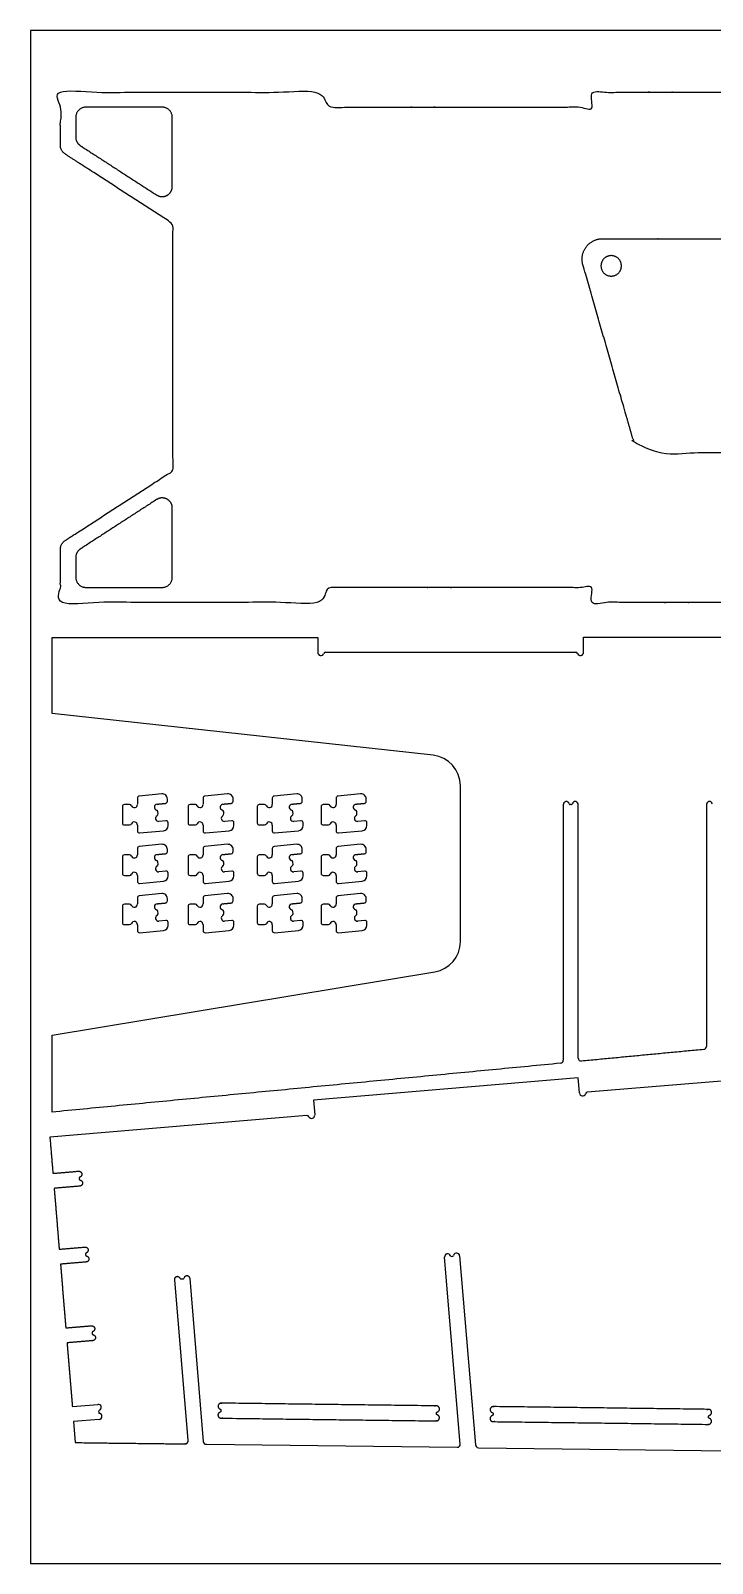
# Model space of a CAD drawing. Header units: millimetres. Extents: x 0 to 250, y 0 to 150.
# Drawn here: x 0 to 66.7, y 0 to 150 of the extents above; entities that cross this region are included whole.
import ezdxf

# ---------------------------------------------------------------- set-up
doc = ezdxf.new("R2010")
doc.units = ezdxf.units.MM
doc.header["$MEASUREMENT"] = 0
doc.layers.add('3D', color=7, linetype='Continuous', true_color=0xffffff)
doc.layers.add('Boards', color=70, linetype='Continuous', true_color=0x7fff00)

msp = doc.modelspace()

# ---------------------------------------------------------------- linework, layer by layer
at = {"layer": '3D'}
for p, q in [((2.09, 83.18), (2.09, 90.6)), ((2.09, 90.6), (28.09, 90.6)), ((28.09, 90.6), (28.09, 89.16)), ((54.09, 89.16), (54.09, 90.63)), ((54.09, 90.63), (80.09, 90.63)), ((28.86, 89.16), (53.33, 89.16)), ((39.37, 79.08), (2.09, 83.18)), ((12.83, 75.3), (10.62, 75.09)), ((19.27, 75.3), (17.05, 75.09)), ((26.03, 75.3), (23.82, 75.09)), ((32.28, 75.3), (30.07, 75.09)), ((42.04, 60.84), (42.04, 76.1)), ((8.97, 74.06), (8.97, 72.46)), ((9.68, 74.26), (9.17, 74.26)), ((12.38, 74.3), (12.38, 74.3)), ((12.47, 73.37), (12.45, 73.55)), ((13.38, 74.58), (13.38, 74.8)), ((15.4, 74.06), (15.4, 72.46)), ((16.12, 74.26), (15.6, 74.26)), ((18.81, 74.3), (18.81, 74.3)), ((18.9, 73.37), (18.89, 73.55)), ((19.81, 74.58), (19.81, 74.8)), ((22.17, 74.06), (22.17, 72.46)), ((22.88, 74.26), (22.37, 74.26)), ((25.58, 74.3), (25.58, 74.3)), ((25.67, 73.37), (25.65, 73.55)), ((26.58, 74.58), (26.58, 74.8)), ((28.42, 74.06), (28.42, 72.46)), ((29.13, 74.26), (28.62, 74.26)), ((31.83, 74.3), (31.83, 74.3)), ((31.92, 73.37), (31.9, 73.55)), ((32.83, 74.58), (32.83, 74.8)), ((52.11, 74.23), (52.11, 49.24)), ((52.9, 74.26), (52.79, 74.26)), ((53.58, 49.45), (53.58, 74.23)), ((66.11, 74.23), (66.11, 50.58)), ((9.17, 72.26), (9.68, 72.26)), ((10.44, 72.24), (10.44, 71.68)), ((13.23, 72.68), (12.54, 72.61)), ((13.45, 72.2), (13.45, 72.48)), ((15.6, 72.26), (16.12, 72.26)), ((16.87, 72.24), (16.87, 71.68)), ((19.67, 72.68), (18.98, 72.61)), ((19.89, 72.2), (19.89, 72.48)), ((22.37, 72.26), (22.88, 72.26)), ((23.64, 72.24), (23.64, 71.68)), ((26.43, 72.68), (25.74, 72.61)), ((26.65, 72.2), (26.65, 72.48)), ((28.62, 72.26), (29.13, 72.26)), ((29.89, 72.24), (29.89, 71.68)), ((32.69, 72.68), (31.99, 72.61)), ((32.9, 72.2), (32.9, 72.48)), ((10.66, 71.48), (13, 71.7)), ((17.09, 71.48), (19.43, 71.7)), ((23.85, 71.48), (26.2, 71.7)), ((30.11, 71.48), (32.45, 71.7)), ((8.97, 69.13), (8.97, 67.53)), ((9.68, 69.33), (9.17, 69.33)), ((12.83, 70.37), (10.62, 70.16)), ((12.38, 69.37), (12.38, 69.37)), ((13.38, 69.65), (13.38, 69.87)), ((15.4, 69.13), (15.4, 67.53)), ((16.12, 69.33), (15.6, 69.33)), ((19.27, 70.37), (17.05, 70.16)), ((18.81, 69.37), (18.81, 69.37)), ((19.81, 69.65), (19.81, 69.87)), ((22.17, 69.13), (22.17, 67.53)), ((22.88, 69.33), (22.37, 69.33)), ((26.03, 70.37), (23.82, 70.16)), ((25.58, 69.37), (25.58, 69.37)), ((26.58, 69.65), (26.58, 69.87)), ((28.42, 69.13), (28.42, 67.53)), ((29.13, 69.33), (28.62, 69.33)), ((32.28, 70.37), (30.07, 70.16)), ((31.83, 69.37), (31.83, 69.37)), ((32.83, 69.65), (32.83, 69.87)), ((12.47, 68.43), (12.45, 68.62)), ((13.23, 67.75), (12.54, 67.68)), ((13.45, 67.27), (13.45, 67.55)), ((18.9, 68.43), (18.89, 68.62)), ((19.67, 67.75), (18.98, 67.68)), ((19.89, 67.27), (19.89, 67.55)), ((25.67, 68.43), (25.65, 68.62)), ((26.43, 67.75), (25.74, 67.68)), ((26.65, 67.27), (26.65, 67.55)), ((31.92, 68.43), (31.9, 68.62)), ((32.69, 67.75), (31.99, 67.68)), ((32.9, 67.27), (32.9, 67.55)), ((9.17, 67.33), (9.68, 67.33)), ((10.44, 67.31), (10.44, 66.74)), ((10.66, 66.55), (13, 66.77)), ((15.6, 67.33), (16.12, 67.33)), ((16.87, 67.31), (16.87, 66.74)), ((17.09, 66.55), (19.43, 66.77)), ((22.37, 67.33), (22.88, 67.33)), ((23.64, 67.31), (23.64, 66.74)), ((23.85, 66.55), (26.2, 66.77)), ((28.62, 67.33), (29.13, 67.33)), ((29.89, 67.31), (29.89, 66.74)), ((30.11, 66.55), (32.45, 66.77)), ((9.68, 64.51), (9.17, 64.51)), ((12.83, 65.54), (10.62, 65.33)), ((12.38, 64.55), (12.38, 64.55)), ((13.38, 64.83), (13.38, 65.05)), ((16.12, 64.51), (15.6, 64.51)), ((19.27, 65.54), (17.05, 65.33)), ((18.81, 64.55), (18.81, 64.55)), ((19.81, 64.83), (19.81, 65.05)), ((22.88, 64.51), (22.37, 64.51)), ((26.03, 65.54), (23.82, 65.33)), ((25.58, 64.55), (25.58, 64.55)), ((26.58, 64.83), (26.58, 65.05)), ((29.13, 64.51), (28.62, 64.51)), ((32.28, 65.54), (30.07, 65.33)), ((31.83, 64.55), (31.83, 64.55)), ((32.83, 64.83), (32.83, 65.05)), ((8.97, 64.31), (8.97, 62.71)), ((12.47, 63.61), (12.45, 63.79)), ((15.4, 64.31), (15.4, 62.71)), ((18.9, 63.61), (18.89, 63.79)), ((22.17, 64.31), (22.17, 62.71)), ((25.67, 63.61), (25.65, 63.79)), ((28.42, 64.31), (28.42, 62.71)), ((31.92, 63.61), (31.9, 63.79)), ((9.17, 62.51), (9.68, 62.51)), ((10.44, 62.49), (10.44, 61.92)), ((10.66, 61.72), (13, 61.94)), ((13.23, 62.92), (12.54, 62.85)), ((13.45, 62.44), (13.45, 62.72)), ((15.6, 62.51), (16.12, 62.51)), ((16.87, 62.49), (16.87, 61.92)), ((17.09, 61.72), (19.43, 61.94)), ((19.67, 62.92), (18.98, 62.85)), ((19.89, 62.44), (19.89, 62.72)), ((22.37, 62.51), (22.88, 62.51)), ((23.64, 62.49), (23.64, 61.92)), ((23.85, 61.72), (26.2, 61.94)), ((26.43, 62.92), (25.74, 62.85)), ((26.65, 62.44), (26.65, 62.72)), ((28.62, 62.51), (29.13, 62.51)), ((29.89, 62.49), (29.89, 61.92)), ((30.11, 61.72), (32.45, 61.94)), ((32.69, 62.92), (31.99, 62.85)), ((32.9, 62.44), (32.9, 62.72)), ((2.09, 51.68), (39.53, 57.88)), ((2.09, 44.16), (2.09, 51.68)), ((78.85, 48.14), (54.46, 46.1)), ((53.58, 47.5), (27.67, 45.34)), ((53.7, 46.04), (53.58, 47.5)), ((27.67, 45.34), (27.79, 43.88)), ((27.03, 43.82), (1.88, 41.72)), ((41.18, 30.04), (41.29, 30.05)), ((41.97, 30.08), (43.51, 11.59)), ((42.03, 11.68), (40.5, 29.96)), ((15.41, 12.02), (14.1, 27.76)), ((14.71, 27.84), (14.94, 27.86)), ((15.56, 27.88), (16.89, 11.93)), ((4.08, 15.35), (6.57, 15.55)), ((6.69, 14.09), (4.2, 13.88)), ((4.2, 13.88), (4.37, 11.82)), ((6.65, 14.88), (6.66, 14.77)), ((17.19, 11.65), (41.73, 11.36)), ((43.81, 11.32), (68.35, 11.02))]:
    msp.add_line(p, q, dxfattribs=at)
for centre, radius, start, end in [((28.39, 89.15), 0.3, 177.846, 337.8223), ((28.86, 88.96), 0.2, 89.9988, 157.8223), ((53.33, 88.96), 0.2, 22.1753, 89.9988), ((53.79, 89.15), 0.3, 202.1753, 2.1516), ((39.04, 76.1), 3, 359.9988, 83.721), ((10.64, 74.89), 0.2, 95.4918, 180), ((12.88, 74.8), 0.5, 0, 95.4918), ((17.07, 74.89), 0.2, 95.4918, 180), ((19.31, 74.8), 0.5, 0, 95.4918), ((23.84, 74.89), 0.2, 95.4918, 180), ((26.08, 74.8), 0.5, 0, 95.4918), ((30.09, 74.89), 0.2, 95.4918, 180), ((32.33, 74.8), 0.5, 0, 95.4918), ((9.17, 74.06), 0.2, 90, 180), ((9.68, 74.06), 0.2, 23.5782, 90), ((10.14, 74.26), 0.3, 203.5782, 4.0135), ((12.4, 74), 0.3, 94.5886, 252.5091), ((12.25, 73.53), 0.2, 5.4952, 72.5091), ((13.18, 74.58), 0.2, 275.5885, 360), ((15.6, 74.06), 0.2, 90, 180), ((16.12, 74.06), 0.2, 23.5782, 90), ((16.57, 74.26), 0.3, 203.5782, 4.0135), ((18.84, 74), 0.3, 94.5886, 252.5091), ((18.69, 73.53), 0.2, 5.4952, 72.5091), ((19.61, 74.58), 0.2, 275.5885, 360), ((22.37, 74.06), 0.2, 90, 180), ((22.88, 74.06), 0.2, 23.5782, 90), ((23.34, 74.26), 0.3, 203.5782, 4.0135), ((25.6, 74), 0.3, 94.5886, 252.5091), ((25.45, 73.53), 0.2, 5.4952, 72.5091), ((26.38, 74.58), 0.2, 275.5885, 360), ((28.62, 74.06), 0.2, 90, 180), ((29.13, 74.06), 0.2, 23.5782, 90), ((29.59, 74.26), 0.3, 203.5782, 4.0135), ((31.86, 74), 0.3, 94.5886, 252.5091), ((31.71, 73.53), 0.2, 5.4952, 72.5091), ((32.63, 74.58), 0.2, 275.5885, 360), ((52.41, 74.25), 0.3, 16.654, 182.7968), ((52.79, 74.36), 0.1, 196.654, 269.9988), ((52.9, 74.36), 0.1, 269.9988, 343.3436), ((53.28, 74.25), 0.3, 357.2007, 163.3436), ((66.41, 74.25), 0.3, 16.654, 182.7968), ((9.17, 72.46), 0.2, 180, 270), ((9.68, 72.46), 0.2, 270, 336.4218), ((10.14, 72.26), 0.3, 355.9865, 156.4218), ((12.51, 72.91), 0.3, 119.073, 275.4946), ((12.27, 73.35), 0.2, 299.073, 5.4952), ((12.95, 72.2), 0.5, 275.4918, 360), ((13.25, 72.48), 0.2, 360, 95.4917), ((15.6, 72.46), 0.2, 180, 270), ((16.12, 72.46), 0.2, 270, 336.4218), ((16.57, 72.26), 0.3, 355.9865, 156.4218), ((18.95, 72.91), 0.3, 119.073, 275.4946), ((18.7, 73.35), 0.2, 299.073, 5.4952), ((19.39, 72.2), 0.5, 275.4918, 360), ((19.69, 72.48), 0.2, 360, 95.4917), ((22.37, 72.46), 0.2, 180, 270), ((22.88, 72.46), 0.2, 270, 336.4218), ((23.34, 72.26), 0.3, 355.9865, 156.4218), ((25.71, 72.91), 0.3, 119.073, 275.4946), ((25.47, 73.35), 0.2, 299.073, 5.4952), ((26.15, 72.2), 0.5, 275.4918, 360), ((26.45, 72.48), 0.2, 360, 95.4917), ((28.62, 72.46), 0.2, 180, 270), ((29.13, 72.46), 0.2, 270, 336.4218), ((29.59, 72.26), 0.3, 355.9865, 156.4218), ((31.97, 72.91), 0.3, 119.073, 275.4946), ((31.72, 73.35), 0.2, 299.073, 5.4952), ((32.4, 72.2), 0.5, 275.4918, 360), ((32.7, 72.48), 0.2, 360, 95.4917), ((10.64, 71.68), 0.2, 180, 275.4918), ((17.07, 71.68), 0.2, 180, 275.4918), ((23.84, 71.68), 0.2, 180, 275.4918), ((30.09, 71.68), 0.2, 180, 275.4918), ((9.17, 69.13), 0.2, 90, 180), ((9.68, 69.13), 0.2, 23.5782, 90), ((10.14, 69.33), 0.3, 203.5782, 4.0135), ((10.64, 69.96), 0.2, 95.4918, 180), ((12.4, 69.07), 0.3, 94.5886, 252.5091), ((12.88, 69.87), 0.5, 0, 95.4918), ((13.18, 69.65), 0.2, 275.5885, 360), ((15.6, 69.13), 0.2, 90, 180), ((16.12, 69.13), 0.2, 23.5782, 90), ((16.57, 69.33), 0.3, 203.5782, 4.0135), ((17.07, 69.96), 0.2, 95.4918, 180), ((18.84, 69.07), 0.3, 94.5886, 252.5091), ((19.31, 69.87), 0.5, 0, 95.4918), ((19.61, 69.65), 0.2, 275.5885, 360), ((22.37, 69.13), 0.2, 90, 180), ((22.88, 69.13), 0.2, 23.5782, 90), ((23.34, 69.33), 0.3, 203.5782, 4.0135), ((23.84, 69.96), 0.2, 95.4918, 180), ((25.6, 69.07), 0.3, 94.5886, 252.5091), ((26.08, 69.87), 0.5, 0, 95.4918), ((26.38, 69.65), 0.2, 275.5885, 360), ((28.62, 69.13), 0.2, 90, 180), ((29.13, 69.13), 0.2, 23.5782, 90), ((29.59, 69.33), 0.3, 203.5782, 4.0135), ((30.09, 69.96), 0.2, 95.4918, 180), ((31.86, 69.07), 0.3, 94.5886, 252.5091), ((32.33, 69.87), 0.5, 0, 95.4918), ((32.63, 69.65), 0.2, 275.5885, 360), ((9.17, 67.53), 0.2, 180, 270), ((10.14, 67.33), 0.3, 355.9865, 156.4218), ((12.51, 67.98), 0.3, 119.073, 275.4946), ((12.25, 68.6), 0.2, 5.4952, 72.5091), ((12.27, 68.42), 0.2, 299.073, 5.4952), ((13.25, 67.55), 0.2, 360, 95.4917), ((15.6, 67.53), 0.2, 180, 270), ((16.57, 67.33), 0.3, 355.9865, 156.4218), ((18.95, 67.98), 0.3, 119.073, 275.4946), ((18.69, 68.6), 0.2, 5.4952, 72.5091), ((18.7, 68.42), 0.2, 299.073, 5.4952), ((19.69, 67.55), 0.2, 360, 95.4917), ((22.37, 67.53), 0.2, 180, 270), ((23.34, 67.33), 0.3, 355.9865, 156.4218), ((25.71, 67.98), 0.3, 119.073, 275.4946), ((25.45, 68.6), 0.2, 5.4952, 72.5091), ((25.47, 68.42), 0.2, 299.073, 5.4952), ((26.45, 67.55), 0.2, 360, 95.4917), ((28.62, 67.53), 0.2, 180, 270), ((29.59, 67.33), 0.3, 355.9865, 156.4218), ((31.97, 67.98), 0.3, 119.073, 275.4946), ((31.71, 68.6), 0.2, 5.4952, 72.5091), ((31.72, 68.42), 0.2, 299.073, 5.4952), ((32.7, 67.55), 0.2, 360, 95.4917), ((9.68, 67.53), 0.2, 270, 336.4218), ((10.64, 66.74), 0.2, 180, 275.4918), ((12.95, 67.27), 0.5, 275.4918, 360), ((16.12, 67.53), 0.2, 270, 336.4218), ((17.07, 66.74), 0.2, 180, 275.4918), ((19.39, 67.27), 0.5, 275.4918, 360), ((22.88, 67.53), 0.2, 270, 336.4218), ((23.84, 66.74), 0.2, 180, 275.4918), ((26.15, 67.27), 0.5, 275.4918, 360), ((29.13, 67.53), 0.2, 270, 336.4218), ((30.09, 66.74), 0.2, 180, 275.4918), ((32.4, 67.27), 0.5, 275.4918, 360), ((9.17, 64.31), 0.2, 90, 180), ((9.68, 64.31), 0.2, 23.5782, 90), ((10.14, 64.51), 0.3, 203.5782, 4.0135), ((10.64, 65.13), 0.2, 95.4918, 180), ((12.4, 64.25), 0.3, 94.5886, 252.5091), ((12.88, 65.05), 0.5, 0, 95.4918), ((13.18, 64.83), 0.2, 275.5885, 360), ((15.6, 64.31), 0.2, 90, 180), ((16.12, 64.31), 0.2, 23.5782, 90), ((16.57, 64.51), 0.3, 203.5782, 4.0135), ((17.07, 65.13), 0.2, 95.4918, 180), ((18.84, 64.25), 0.3, 94.5886, 252.5091), ((19.31, 65.05), 0.5, 0, 95.4918), ((19.61, 64.83), 0.2, 275.5885, 360), ((22.37, 64.31), 0.2, 90, 180), ((22.88, 64.31), 0.2, 23.5782, 90), ((23.34, 64.51), 0.3, 203.5782, 4.0135), ((23.84, 65.13), 0.2, 95.4918, 180), ((25.6, 64.25), 0.3, 94.5886, 252.5091), ((26.08, 65.05), 0.5, 0, 95.4918), ((26.38, 64.83), 0.2, 275.5885, 360), ((28.62, 64.31), 0.2, 90, 180), ((29.13, 64.31), 0.2, 23.5782, 90), ((29.59, 64.51), 0.3, 203.5782, 4.0135), ((30.09, 65.13), 0.2, 95.4918, 180), ((31.86, 64.25), 0.3, 94.5886, 252.5091), ((32.33, 65.05), 0.5, 0, 95.4918), ((32.63, 64.83), 0.2, 275.5885, 360), ((12.51, 63.15), 0.3, 119.073, 275.4946), ((12.25, 63.77), 0.2, 5.4952, 72.5091), ((12.27, 63.59), 0.2, 299.073, 5.4952), ((18.95, 63.15), 0.3, 119.073, 275.4946), ((18.69, 63.77), 0.2, 5.4952, 72.5091), ((18.7, 63.59), 0.2, 299.073, 5.4952), ((25.71, 63.15), 0.3, 119.073, 275.4946), ((25.45, 63.77), 0.2, 5.4952, 72.5091), ((25.47, 63.59), 0.2, 299.073, 5.4952), ((31.97, 63.15), 0.3, 119.073, 275.4946), ((31.71, 63.77), 0.2, 5.4952, 72.5091), ((31.72, 63.59), 0.2, 299.073, 5.4952), ((9.17, 62.71), 0.2, 180, 270), ((9.68, 62.71), 0.2, 270, 336.4218), ((10.14, 62.51), 0.3, 355.9865, 156.4218), ((10.64, 61.92), 0.2, 180, 275.4918), ((12.95, 62.44), 0.5, 275.4918, 360), ((13.25, 62.72), 0.2, 360, 95.4917), ((15.6, 62.71), 0.2, 180, 270), ((16.12, 62.71), 0.2, 270, 336.4218), ((16.57, 62.51), 0.3, 355.9865, 156.4218), ((17.07, 61.92), 0.2, 180, 275.4918), ((19.39, 62.44), 0.5, 275.4918, 360), ((19.69, 62.72), 0.2, 360, 95.4917), ((22.37, 62.71), 0.2, 180, 270), ((22.88, 62.71), 0.2, 270, 336.4218), ((23.34, 62.51), 0.3, 355.9865, 156.4218), ((23.84, 61.92), 0.2, 180, 275.4918), ((26.15, 62.44), 0.5, 275.4918, 360), ((26.45, 62.72), 0.2, 360, 95.4917), ((28.62, 62.71), 0.2, 180, 270), ((29.13, 62.71), 0.2, 270, 336.4218), ((29.59, 62.51), 0.3, 355.9865, 156.4218), ((30.09, 61.92), 0.2, 180, 275.4918), ((32.4, 62.44), 0.5, 275.4918, 360), ((32.7, 62.72), 0.2, 360, 95.4917), ((39.04, 60.84), 3, 279.4153, 359.9988), ((65.81, 50.58), 0.3, 275.4911, 359.9988), ((51.81, 49.24), 0.3, 275.4911, 359.9988), ((53.88, 49.45), 0.3, 179.9988, 275.4911), ((54, 46.05), 0.3, 182.6115, 342.5877), ((54.48, 45.9), 0.2, 94.7643, 162.5877), ((27.05, 43.62), 0.2, 26.9408, 94.7643), ((27.49, 43.84), 0.3, 206.9408, 6.9171), ((40.8, 30), 0.3, 21.4195, 187.5623), ((41.17, 30.14), 0.1, 201.4195, 274.7643), ((41.28, 30.15), 0.1, 274.7643, 348.1091), ((41.67, 30.07), 0.3, 1.9662, 168.1091), ((14.7, 27.94), 0.1, 201.4195, 274.7643), ((14.93, 27.96), 0.1, 274.7643, 348.1091), ((6.61, 15.26), 0.3, 291.4195, 97.5623), ((6.75, 14.88), 0.1, 111.4195, 184.7643), ((6.76, 14.78), 0.1, 184.7643, 258.1091), ((6.68, 14.39), 0.3, 271.9662, 78.1091), ((17.19, 11.95), 0.3, 184.7643, 269.2719), ((41.73, 11.66), 0.3, 269.2719, 4.7643), ((43.81, 11.62), 0.3, 184.7643, 269.2719)]:
    msp.add_arc(centre, radius, start, end, dxfattribs=at)
for points, weights, knots in [([(158.91, 142.51), (146.29, 142.51), (133.66, 142.51), (133.54, 142.51), (133.48, 142.4), (133.38, 142.19), (133.15, 142.23), (132.92, 142.28), (132.91, 142.51), (132.91, 143.28), (132.91, 143.98), (119.91, 143.98), (106.91, 143.98), (106.91, 143.28), (106.91, 142.51), (106.9, 142.28), (106.67, 142.23), (106.44, 142.19), (106.34, 142.4), (106.29, 142.51), (106.16, 142.51), (93.91, 142.51), (81.66, 142.51), (81.54, 142.51), (81.48, 142.4), (81.38, 142.19), (81.15, 142.23), (80.92, 142.28), (80.91, 142.51), (80.91, 143.28), (80.91, 143.98), (67.91, 143.98), (54.91, 143.98), (54.91, 143.28), (54.91, 142.51), (54.9, 142.28), (54.67, 142.23), (54.44, 142.19), (54.34, 142.4), (54.29, 142.51), (54.16, 142.51), (41.91, 142.51), (29.66, 142.51), (29.54, 142.51), (29.48, 142.4), (29.38, 142.19), (29.15, 142.23), (28.92, 142.28), (28.91, 142.51), (28.91, 143.28), (28.91, 143.98), (15.91, 143.98), (2.91, 143.98), (2.91, 141.41), (2.91, 138.77), (2.91, 138.23), (3.37, 137.93), (8.64, 134.51), (13.91, 131.1), (13.91, 119.01), (13.91, 106.93), (8.64, 103.51), (3.37, 100.1), (2.91, 99.8), (2.91, 99.26), (2.91, 96.62), (2.91, 94.04), (15.91, 94.04), (28.91, 94.04), (28.91, 94.75), (28.91, 95.51), (28.92, 95.75), (29.15, 95.79), (29.38, 95.84), (29.48, 95.63), (29.54, 95.51), (29.66, 95.51), (41.91, 95.51), (54.16, 95.51), (54.29, 95.51), (54.34, 95.63), (54.44, 95.84), (54.67, 95.79), (54.9, 95.75), (54.91, 95.51), (54.91, 94.75), (54.91, 94.04), (67.91, 94.04), (80.91, 94.04), (80.91, 94.75), (80.91, 95.51), (80.92, 95.75), (81.15, 95.79), (81.38, 95.84), (81.48, 95.63), (81.54, 95.51), (81.66, 95.51), (93.91, 95.51), (106.16, 95.51), (106.29, 95.51), (106.34, 95.63), (106.44, 95.84), (106.67, 95.79), (106.9, 95.75), (106.91, 95.51), (106.91, 94.75), (106.91, 94.04), (119.91, 94.04), (132.91, 94.04), (132.91, 94.75), (132.91, 95.51), (132.92, 95.75), (133.15, 95.79), (133.38, 95.84), (133.48, 95.63), (133.54, 95.51), (133.66, 95.51), (146.29, 95.51), (158.91, 95.51), (158.91, 99.51), (158.91, 103.51), (140.29, 105.29), (121.68, 107.06), (118.96, 107.32), (118.96, 110.05), (118.96, 119), (118.96, 127.94), (118.96, 130.63), (121.63, 130.93), (140.27, 132.98), (158.91, 135.03), (158.91, 138.77), (158.91, 142.51)], [1, 1, 1, 0.845366583763, 1, 0.78860273371, 1, 0.78860273371, 1, 1, 1, 1, 1, 1, 1, 0.78860273371, 1, 0.78860273371, 1, 0.845366583765, 1, 1, 1, 0.845366583767, 1, 0.788602733712, 1, 0.788602733712, 1, 1, 1, 1, 1, 1, 1, 0.78860273371, 1, 0.78860273371, 1, 0.845366583765, 1, 1, 1, 0.845366583767, 1, 0.788602733712, 1, 0.788602733712, 1, 1, 1, 1, 1, 1, 1, 0.878599870101, 1, 1, 1, 1, 1, 1, 1, 0.878599870101, 1, 1, 1, 1, 1, 1, 1, 0.788602733712, 1, 0.788602733712, 1, 0.845366583767, 1, 1, 1, 0.845366583765, 1, 0.78860273371, 1, 0.78860273371, 1, 1, 1, 1, 1, 1, 1, 0.788602733712, 1, 0.788602733712, 1, 0.845366583767, 1, 1, 1, 0.845366583765, 1, 0.78860273371, 1, 0.78860273371, 1, 1, 1, 1, 1, 1, 1, 0.788602733709, 1, 0.788602733709, 1, 0.845366583762, 1, 1, 1, 1, 1, 1, 1, 0.739867924912, 1, 1, 1, 0.744764619603, 1, 1, 1, 1, 1], [611.384194, 611.384194, 611.384194, 636.632969, 636.632969, 636.858387, 636.858387, 637.30163, 637.30163, 637.744873, 637.744873, 639.244873, 639.244873, 665.244873, 665.244873, 666.744873, 666.744873, 667.188117, 667.188117, 667.63136, 667.63136, 667.856778, 667.856778, 692.354326, 692.354326, 692.579744, 692.579744, 693.022988, 693.022988, 693.466231, 693.466231, 694.966231, 694.966231, 720.966231, 720.966231, 722.466231, 722.466231, 722.909474, 722.909474, 723.352717, 723.352717, 723.578135, 723.578135, 748.075684, 748.075684, 748.301102, 748.301102, 748.744345, 748.744345, 749.187588, 749.187588, 750.687588, 750.687588, 761.687588, 761.687588, 766.931532, 766.931532, 767.92728, 767.92728, 780.491989, 780.491989, 804.658495, 804.658495, 817.223204, 817.223204, 818.218952, 818.218952, 823.462896, 823.462896, 834.462896, 834.462896, 835.962896, 835.962896, 836.406139, 836.406139, 836.849382, 836.849382, 837.0748, 837.0748, 861.572349, 861.572349, 861.797767, 861.797767, 862.24101, 862.24101, 862.684253, 862.684253, 864.184253, 864.184253, 890.184253, 890.184253, 891.684253, 891.684253, 892.127497, 892.127497, 892.57074, 892.57074, 892.796158, 892.796158, 917.293706, 917.293706, 917.519124, 917.519124, 917.962368, 917.962368, 918.405611, 918.405611, 919.905611, 919.905611, 945.905611, 945.905611, 947.405611, 947.405611, 947.848854, 947.848854, 948.292097, 948.292097, 948.517516, 948.517516, 973.76629, 973.76629, 980.26629, 980.26629, 1018.009304, 1018.009304, 1022.436838, 1022.436838, 1037.913303, 1037.913303, 1042.296989, 1042.296989, 1079.799923, 1079.799923, 1085.784841, 1085.784841, 1085.784841]), ([(12.32, 133.92), (8.59, 136.33), (4.87, 138.74), (4.41, 139.04), (4.41, 139.58), (4.41, 140.55), (4.41, 141.51), (4.41, 142.51), (5.41, 142.51), (9.14, 142.51), (12.86, 142.51), (13.86, 142.51), (13.86, 141.51), (13.86, 138.13), (13.86, 134.76), (13.86, 134.16), (13.34, 133.88), (12.82, 133.59), (12.32, 133.92)], [1, 1, 1, 0.878599870101, 1, 1, 1, 0.707106781187, 1, 1, 1, 0.707106781187, 1, 1, 1, 0.859522732177, 1, 0.859522732177, 1], [-31.296752, -31.296752, -31.296752, -22.41889, -22.41889, -21.423142, -21.423142, -19.494515, -19.494515, -17.923719, -17.923719, -10.473719, -10.473719, -8.902923, -8.902923, -2.145845, -2.145845, -1.072922, -1.072922, 0, 0, 0]), ([(110.3, 129.64), (85.55, 129.64), (60.8, 129.64), (58.38, 129.64), (55.95, 129.64), (54.96, 129.64), (54.36, 128.85), (53.76, 128.05), (54.03, 127.09), (56.47, 118.6), (58.91, 110.1), (59.33, 108.66), (60.84, 108.66), (85.57, 108.66), (110.3, 108.66), (112.3, 108.66), (112.3, 110.66), (112.3, 119.15), (112.3, 127.64), (112.3, 129.64), (110.3, 129.64)], [1, 1, 1, 1, 1, 0.894858488792, 1, 0.894858488792, 1, 1, 1, 0.798840097837, 1, 1, 1, 0.707106781187, 1, 1, 1, 0.707106781187, 1], [0, 0, 0, 49.5, 49.5, 53.536693, 53.536693, 55.387422, 55.387422, 57.238151, 57.238151, 77.137363, 77.137363, 79.71909, 79.71909, 127.382668, 127.382668, 130.524261, 130.524261, 147.511846, 147.511846, 150.653439, 150.653439, 150.653439]), ([(55.8, 126.98), (55.8, 127.98), (56.8, 127.98), (57.8, 127.98), (57.8, 126.98), (57.8, 125.98), (56.8, 125.98), (55.8, 125.98), (55.8, 126.98)], [1, 0.707106781187, 1, 0.707106781187, 1, 0.707106781187, 1, 0.707106781187, 1], [-6.283185, -6.283185, -6.283185, -4.712389, -4.712389, -3.141593, -3.141593, -1.570796, -1.570796, 0, 0, 0]), ([(12.32, 104.11), (12.82, 104.43), (13.34, 104.15), (13.86, 103.86), (13.86, 103.27), (13.86, 99.89), (13.86, 96.51), (13.86, 95.51), (12.86, 95.51), (9.14, 95.51), (5.41, 95.51), (4.41, 95.51), (4.41, 96.51), (4.41, 97.48), (4.41, 98.44), (4.41, 98.98), (4.87, 99.28), (8.59, 101.69), (12.32, 104.11)], [1, 0.859522732177, 1, 0.859522732177, 1, 1, 1, 0.707106781187, 1, 1, 1, 0.707106781187, 1, 1, 1, 0.878599870101, 1, 1, 1], [0, 0, 0, 1.072922, 1.072922, 2.145845, 2.145845, 8.902923, 8.902923, 10.473719, 10.473719, 17.923719, 17.923719, 19.494515, 19.494515, 21.423142, 21.423142, 22.41889, 22.41889, 31.296752, 31.296752, 31.296752]), ([(4.67, 38.38), (4.93, 38.41), (5, 38.15), (5.06, 37.9), (4.82, 37.8)], [1, 0.748542629373, 1, 0.748542629373, 1], [2020.8418541, 2020.8418541, 2020.8418541, 2021.276815, 2021.276815, 2021.7117759, 2021.7117759, 2021.7117759]), ([(4.84, 37.5), (5.1, 37.45), (5.08, 37.18), (5.05, 36.92), (4.79, 36.91)], [1, 0.748542629367, 1, 0.748542629367, 1], [1323.6172657, 1323.6172657, 1323.6172657, 1324.0522267, 1324.0522267, 1324.4871876, 1324.4871876, 1324.4871876]), ([(5.29, 30.95), (5.55, 30.99), (5.62, 30.73), (5.68, 30.47), (5.43, 30.37)], [1, 0.748542629373, 1, 0.748542629373, 1], [1335.3371876, 1335.3371876, 1335.3371876, 1335.7721485, 1335.7721485, 1336.2071094, 1336.2071094, 1336.2071094]), ([(5.46, 30.08), (5.72, 30.02), (5.7, 29.76), (5.67, 29.5), (5.41, 29.49)], [1, 0.748542629367, 1, 0.748542629367, 1], [1336.6974088, 1336.6974088, 1336.6974088, 1337.1323697, 1337.1323697, 1337.5673306, 1337.5673306, 1337.5673306]), ([(14.1, 27.76), (14.08, 28.02), (14.29, 28.08), (14.49, 28.15), (14.61, 27.9)], [1, 0.748542629373, 1, 0.748542629373, 1], [1395.7412521, 1395.7412521, 1395.7412521, 1396.176213, 1396.176213, 1396.6111739, 1396.6111739, 1396.6111739]), ([(15.03, 27.94), (15.11, 28.2), (15.32, 28.17), (15.53, 28.14), (15.56, 27.88)], [0.999999880096, 0.748542689323, 1, 0.748542629371, 1], [1397.1014734, 1397.1014734, 1397.1014734, 1397.5364342, 1397.5364342, 1397.9713952, 1397.9713952, 1397.9713952]), ([(5.93, 23.25), (6.19, 23.29), (6.26, 23.03), (6.32, 22.77), (6.08, 22.68)], [1, 0.748542629373, 1, 0.748542689325, 0.999999880096], [1348.6923306, 1348.6923306, 1348.6923306, 1349.1272916, 1349.1272916, 1349.5622524, 1349.5622524, 1349.5622524]), ([(6.1, 22.38), (6.36, 22.33), (6.34, 22.06), (6.32, 21.8), (6.05, 21.79)], [0.999999880096, 0.748542689319, 1, 0.748542629367, 1], [1350.0525519, 1350.0525519, 1350.0525519, 1350.4875127, 1350.4875127, 1350.9224737, 1350.9224737, 1350.9224737]), ([(39.71, 14.73), (39.71, 14.68), (39.71, 14.62), (39.71, 14.55), (39.78, 14.53), (40.04, 14.45), (39.99, 14.19), (39.94, 13.92), (39.68, 13.94), (29.16, 14.07), (18.64, 14.21), (18.37, 14.2), (18.33, 14.46), (18.29, 14.72), (18.55, 14.8), (18.62, 14.82), (18.62, 14.89), (18.62, 14.94), (18.62, 15), (18.62, 15.07), (18.55, 15.09), (18.3, 15.17), (18.34, 15.43), (18.39, 15.69), (18.66, 15.68), (29.18, 15.54), (39.69, 15.41), (39.96, 15.42), (40, 15.16), (40.04, 14.89), (39.79, 14.82), (39.72, 14.8), (39.71, 14.73)], [1, 1, 1, 0.802063480141, 1, 0.748542629371, 1, 0.748542629371, 1, 1, 1, 0.748542629373, 1, 0.748542629373, 1, 0.802063480141, 1, 1, 1, 0.802063480141, 1, 0.748542629371, 1, 0.748542629371, 1, 1, 1, 0.748542629373, 1, 0.748542629373, 1, 0.802063480141, 1], [46.005023, 46.005023, 46.005023, 46.239301, 46.239301, 46.367311, 46.367311, 46.802272, 46.802272, 47.237233, 47.237233, 68.224819, 68.224819, 68.65978, 68.65978, 69.094741, 69.094741, 69.222751, 69.222751, 69.457029, 69.457029, 69.58504, 69.58504, 70.020001, 70.020001, 70.454962, 70.454962, 91.442547, 91.442547, 91.877508, 91.877508, 92.312469, 92.312469, 92.44048, 92.44048, 92.44048]), ([(66.33, 14.39), (66.33, 14.34), (66.33, 14.28), (66.33, 14.21), (66.4, 14.19), (66.66, 14.11), (66.61, 13.85), (66.56, 13.59), (66.3, 13.6), (55.78, 13.74), (45.26, 13.87), (44.99, 13.86), (44.95, 14.12), (44.91, 14.38), (45.17, 14.46), (45.24, 14.48), (45.24, 14.55), (45.24, 14.6), (45.24, 14.66), (45.24, 14.73), (45.17, 14.75), (44.92, 14.83), (44.96, 15.09), (45.01, 15.36), (45.28, 15.34), (55.8, 15.21), (66.31, 15.07), (66.58, 15.08), (66.62, 14.82), (66.66, 14.56), (66.41, 14.48), (66.34, 14.46), (66.33, 14.39)], [1, 1, 1, 0.802063480141, 1, 0.748542629371, 1, 0.748542629371, 1, 1, 1, 0.748542629373, 1, 0.748542629373, 1, 0.802063480141, 1, 1, 1, 0.802063480141, 1, 0.748542629371, 1, 0.748542629371, 1, 1, 1, 0.748542629373, 1, 0.748542629373, 1, 0.802063480141, 1], [46.005023, 46.005023, 46.005023, 46.239301, 46.239301, 46.367311, 46.367311, 46.802272, 46.802272, 47.237233, 47.237233, 68.224819, 68.224819, 68.65978, 68.65978, 69.094741, 69.094741, 69.222751, 69.222751, 69.457029, 69.457029, 69.58504, 69.58504, 70.020001, 70.020001, 70.454962, 70.454962, 91.442547, 91.442547, 91.877508, 91.877508, 92.312469, 92.312469, 92.44048, 92.44048, 92.44048]), ([(4.37, 11.82), (9.67, 11.75), (15.11, 11.69), (15.24, 11.69), (15.33, 11.79), (15.42, 11.89), (15.41, 12.02)], [1, 1, 1, 0.914444199059, 1, 0.914444199059, 1], [1368.777617, 1368.777617, 1368.777617, 1379.44789, 1379.44789, 1379.697888, 1379.697888, 1379.947887, 1379.947887, 1379.947887])]:
    msp.add_rational_spline(points, weights, degree=2, knots=knots, dxfattribs=at)
for points in [[(10.44, 74.89), (10.44, 74.58), (10.44, 74.29)], [(12.38, 74.3), (12.78, 74.34), (13.2, 74.38)], [(16.87, 74.89), (16.87, 74.58), (16.87, 74.29)], [(18.81, 74.3), (19.22, 74.34), (19.63, 74.38)], [(23.64, 74.89), (23.64, 74.58), (23.64, 74.29)], [(25.58, 74.3), (25.98, 74.34), (26.4, 74.38)], [(29.89, 74.89), (29.89, 74.58), (29.89, 74.29)], [(31.83, 74.3), (32.24, 74.34), (32.65, 74.38)], [(10.44, 69.96), (10.44, 69.64), (10.44, 69.35)], [(12.38, 69.37), (12.78, 69.41), (13.2, 69.45)], [(16.87, 69.96), (16.87, 69.64), (16.87, 69.35)], [(18.81, 69.37), (19.22, 69.41), (19.63, 69.45)], [(23.64, 69.96), (23.64, 69.64), (23.64, 69.35)], [(25.58, 69.37), (25.98, 69.41), (26.4, 69.45)], [(29.89, 69.96), (29.89, 69.64), (29.89, 69.35)], [(31.83, 69.37), (32.24, 69.41), (32.65, 69.45)], [(10.44, 65.13), (10.44, 64.82), (10.44, 64.53)], [(12.38, 64.55), (12.78, 64.59), (13.2, 64.63)], [(16.87, 65.13), (16.87, 64.82), (16.87, 64.53)], [(18.81, 64.55), (19.22, 64.59), (19.63, 64.63)], [(23.64, 65.13), (23.64, 64.82), (23.64, 64.53)], [(25.58, 64.55), (25.98, 64.59), (26.4, 64.63)], [(29.89, 65.13), (29.89, 64.82), (29.89, 64.53)], [(31.83, 64.55), (32.24, 64.59), (32.65, 64.63)], [(65.84, 50.29), (59.87, 49.72), (53.91, 49.15)], [(51.84, 48.94), (26.9, 46.55), (2.09, 44.16)], [(1.88, 41.72), (2.03, 39.94), (2.18, 38.17)], [(2.18, 38.17), (3.42, 38.27), (4.67, 38.38)], [(4.75, 37.7), (4.76, 37.65), (4.76, 37.59)], [(4.79, 36.91), (3.54, 36.81), (2.3, 36.7)], [(2.3, 36.7), (2.55, 33.72), (2.79, 30.74)], [(2.79, 30.74), (4.04, 30.85), (5.29, 30.95)], [(5.37, 30.27), (5.38, 30.22), (5.38, 30.17)], [(5.41, 29.49), (4.16, 29.38), (2.92, 29.28)], [(2.92, 29.28), (3.18, 26.16), (3.44, 23.04)], [(3.44, 23.04), (4.68, 23.15), (5.93, 23.25)], [(6.01, 22.57), (6.02, 22.52), (6.02, 22.47)], [(6.05, 21.79), (4.8, 21.68), (3.56, 21.58)], [(3.56, 21.58), (3.82, 18.46), (4.08, 15.35)]]:
    msp.add_open_spline(points, degree=2, dxfattribs=at)
for points, weights in [([(4.82, 37.8), (4.75, 37.77), (4.75, 37.7)], [1, 0.802063480143, 1]), ([(4.76, 37.59), (4.77, 37.52), (4.84, 37.5)], [1, 0.802063480098, 1]), ([(5.43, 30.37), (5.37, 30.35), (5.37, 30.27)], [1, 0.802063480142, 1]), ([(5.38, 30.17), (5.39, 30.09), (5.46, 30.08)], [1, 0.802063480098, 1]), ([(6.08, 22.68), (6.01, 22.65), (6.01, 22.57)], [1, 0.802063480142, 1]), ([(6.02, 22.47), (6.03, 22.4), (6.1, 22.38)], [1, 0.802063480099, 1])]:
    msp.add_rational_spline(points, weights, degree=2, dxfattribs=at)
at = {"layer": 'Boards'}
msp.add_lwpolyline([(0, 150), (0, 0), (250, 0), (250, 150), (0, 150)], dxfattribs=at)

doc.saveas('drawing.dxf')
